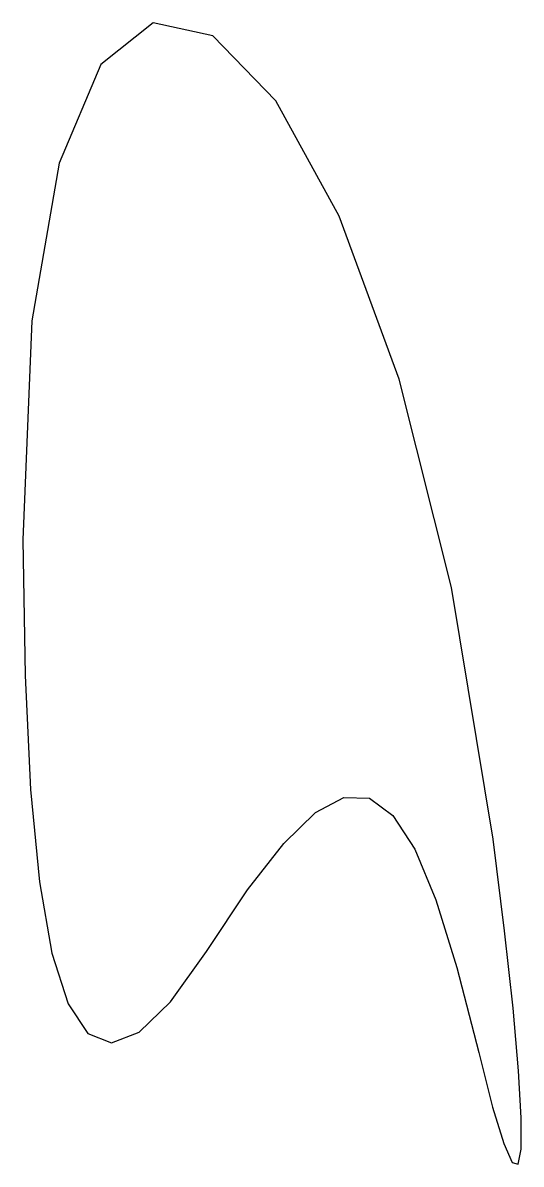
# Model space of a CAD drawing. Header units: millimetres. Extents: x 0 to 1242, y -2208 to 0.
# Drawn here: x 436.01 to 438.48, y -467.14 to -461.49 of the extents above; entities that cross this region are included whole.
import ezdxf

# ---------------------------------------------------------------- set-up
doc = ezdxf.new("R2010")
doc.units = ezdxf.units.MM
doc.layers.get('0').update_dxf_attribs({"linetype": 'CONTINUOUS'})

msp = doc.modelspace()

# ---------------------------------------------------------------- linework, layer by layer
for p, q in [((436.660408, -461.490288), (436.400749, -461.696554)), ((436.955875, -461.55425), (436.660408, -461.490288)), ((437.269312, -461.877112), (436.955875, -461.55425)), ((436.400749, -461.696554), (436.194736, -462.184376)), ((437.582881, -462.447546), (437.269312, -461.877112)), ((436.194736, -462.184376), (436.060207, -462.965082)), ((437.878744, -463.254224), (437.582881, -462.447546)), ((436.060207, -462.965082), (436.015, -464.05)), ((438.139063, -464.285818), (437.878744, -463.254224)), ((436.015, -464.05), (436.026224, -464.721098)), ((436.015, -464.05), (436.015, -464.05)), ((438.346, -465.531), (438.139063, -464.285818)), ((436.026224, -464.721098), (436.053672, -465.285024)), ((436.053672, -465.285024), (436.097908, -465.743026)), ((437.465486, -465.399554), (437.605912, -465.324688)), ((437.605912, -465.324688), (437.73225, -465.32925)), ((437.73225, -465.32925), (437.847968, -465.414512)), ((437.307504, -465.552576), (437.465486, -465.399554)), ((437.847968, -465.414512), (437.956534, -465.581746)), ((438.402034, -465.985819), (438.346, -465.531)), ((437.128498, -465.782482), (437.307504, -465.552576)), ((437.956534, -465.581746), (438.061416, -465.832224)), ((436.097908, -465.743026), (436.159496, -466.096352)), ((436.925, -466.088), (437.128498, -465.782482)), ((438.061416, -465.832224), (438.166082, -466.167218)), ((438.443632, -466.368992), (438.402034, -465.985819)), ((436.159496, -466.096352), (436.239, -466.34625)), ((436.747456, -466.336522), (436.925, -466.088)), ((438.166082, -466.167218), (438.274, -466.588)), ((436.239, -466.34625), (436.336984, -466.493968)), ((436.590648, -466.487856), (436.747456, -466.336522)), ((438.470938, -466.678293), (438.443632, -466.368992)), ((436.336984, -466.493968), (436.454012, -466.540754)), ((436.454012, -466.540754), (436.590648, -466.487856)), ((438.274, -466.588), (438.342706, -466.858131)), ((438.484096, -466.911496), (438.470938, -466.678293)), ((438.342706, -466.858131), (438.398128, -467.038808)), ((438.48325, -467.066375), (438.484096, -466.911496)), ((438.398128, -467.038808), (438.440122, -467.132257)), ((438.468544, -467.140704), (438.48325, -467.066375)), ((438.440122, -467.132257), (438.468544, -467.140704))]:
    msp.add_line(p, q)

doc.saveas('drawing.dxf')
